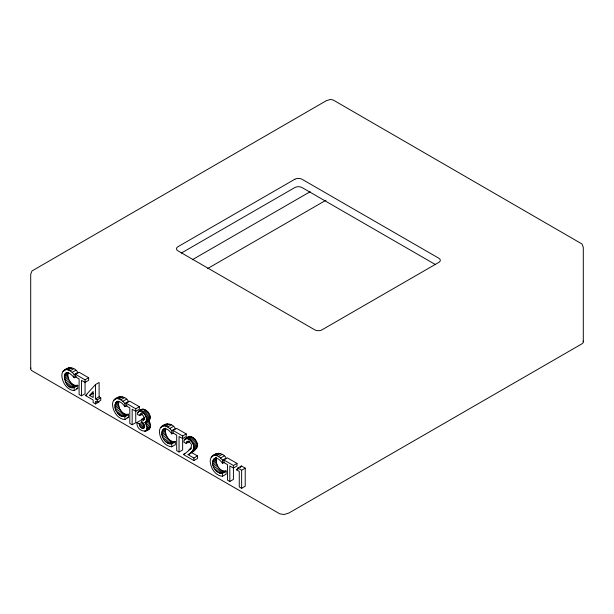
<?xml version="1.0" encoding="UTF-8"?>
<svg xmlns="http://www.w3.org/2000/svg" width="614" height="614" viewBox="0 0 614 614"><rect width="100%" height="100%" fill="white"/><g stroke="black" fill="none" stroke-linecap="round" stroke-linejoin="round"><path stroke-width="0.92" d="M30.7 368.799L30.7 274.304L31.974 270.966L326.28 100.719L330.332 99.46L333.195 100.013L582.026 244.004L583.3 247.342L583.3 341.837M74.171 377.748L74.171 374.517L77.763 372.445C74.217 364.931 61.699 367.302 61.83 375.538C62.167 382.284 66.911 390.082 74.171 390.619L77.763 388.547L77.763 385.254C63.695 397.88 58.637 359.083 74.171 377.748L76.328 376.505M77.763 385.254C71.331 386.835 66.496 377.948 68.223 372.399L64.631 374.471M127.021 405.44L124.865 406.691L124.865 403.459L128.456 401.387C124.903 393.873 112.393 396.245 112.523 404.48C112.861 411.226 117.604 419.024 124.865 419.562L128.456 417.482L128.456 414.197C120.966 422.854 109.292 405.754 118.003 401.088M128.456 414.197C122.025 415.778 117.19 406.89 118.909 401.341L115.317 403.413M140.452 420.513L136.861 422.593C136.569 432.985 152.686 434.505 144.889 422.593C158.581 419.462 141.826 400.267 137.267 414.258L139.616 415.617L142.494 413.959M145.418 431.166C150.952 430.36 151.712 424.051 148.481 420.513M173.186 433.093L171.751 433.921L171.751 430.69L175.343 428.618C171.797 421.089 159.333 423.483 159.41 431.711C159.747 438.457 164.491 446.255 171.751 446.792L175.343 444.72L175.343 441.428C167.852 450.085 156.179 432.985 164.89 428.326M175.343 441.428C168.911 443.009 164.076 434.121 165.795 428.572L162.203 430.644M224.686 462.158L222.529 463.401L222.529 460.17L226.121 458.098C222.575 450.569 210.111 452.963 210.188 461.191C210.525 467.937 215.261 475.735 222.529 476.272L226.121 474.2L226.121 470.907C218.63 479.565 206.949 462.465 215.667 457.806M226.121 470.907C219.682 472.488 214.854 463.601 216.573 458.052L212.981 460.124M144.889 422.593C149.463 419.224 143.753 410.651 138.772 411.388M186.172 443.454L187.024 441.512L187.83 441.366C196.365 444.996 187.792 452.019 183.386 454.506L193.894 460.569L197.485 458.497L197.485 455.933L193.894 458.006L188.068 454.644C193.272 452.434 195.858 446.178 191.637 441.781C189.941 438.588 183.601 436.554 183.824 442.095L186.172 443.454L189.764 441.374M188.068 454.644C193.18 452.388 200.609 446.992 195.996 440.837C193.986 436.915 188.713 434.52 185.351 438.695M139.616 415.617L140.391 414.166L141.826 413.337M187.938 437.828L188.943 436.623M236.559 469.856L237.856 468.052L241.456 465.98L245.224 468.152L245.224 486.219L241.632 488.291L239.268 486.933L239.268 471.414L236.559 469.856L238.002 469.027M240.158 467.776L241.456 465.98M99.115 401.863L95.523 403.943L93.167 402.577L93.167 400.013L85.484 395.577L95.523 384.525L99.115 382.453L99.115 396.821L95.523 398.893L95.523 384.525M89.552 395.447L93.167 391.486L93.167 397.534L89.552 395.447L93.151 393.374M66.535 369.344L68.707 367.755M215.752 454.099L211.3 457.077M142.364 409.315L138.25 411.764M136.861 422.593L139.14 423.906L140.03 426.423L141.872 428.181L142.916 428.564L144.328 427.705L143.883 424.036L141.35 421.68L141.35 419.354L143.369 420.129L144.06 419.646L144.121 417.343L142.862 415.225L140.391 414.166M181.291 253.091L294.827 187.546A5.081 2.932 0 0 1 302.011 187.546L435.51 264.619M192.328 259.745L310.162 191.721M207.44 268.656L325.927 200.248M62.943 371.416L65.099 370.173M63.81 370.518L70.188 367.571M66.596 369.651L68.261 369.989L71.853 367.909M65.145 373.611L67.302 372.36M68.261 369.989L70.096 370.841L73.695 368.768M64.316 375.561L67.908 373.489M64.209 376.889L67.801 374.809M70.096 370.841L72.168 372.368L75.768 370.296M64.316 378.316L67.908 376.236M64.631 379.744L68.223 377.671M75.514 374.317L79.106 372.245L88.646 377.756L88.646 380.319L85.054 382.392L81.47 380.319L81.47 395.823L79.106 394.464L79.106 378.961L75.514 376.881L75.514 374.317L85.054 379.828L85.062 393.751L81.47 395.823M65.145 381.194L68.737 379.114M65.875 382.645L69.466 380.573M66.749 384.003L70.341 381.931M67.724 385.178L71.316 383.105M68.791 386.16L72.383 384.088M69.95 386.95L73.542 384.878M71.101 387.495L74.693 385.423M85.054 379.828L88.646 377.756M72.068 387.703L75.66 385.63M73.074 387.657L76.666 385.577M85.484 395.577L86.919 394.748M95.523 398.893L97.189 399.852L100.78 397.78L100.78 400.259L97.189 402.339L95.523 401.379L95.523 403.943M113.636 400.359L119.4 396.69M114.496 399.461L120.881 396.514M117.289 398.586L118.947 398.931L122.539 396.851M115.839 402.554L117.995 401.303M118.947 398.931L120.789 399.783L124.381 397.711M115.01 404.503L118.602 402.431M114.902 405.831L118.494 403.751M120.789 399.783L122.861 401.31L126.453 399.238M115.01 407.251L118.602 405.179M115.317 408.686L118.909 406.614M126.2 403.26L129.792 401.188L139.34 406.698L139.34 409.262L135.748 411.334L132.163 409.262L132.163 424.765L129.8 423.399L129.8 407.896L126.2 405.823L126.2 403.26L135.748 408.77L135.755 422.693L132.163 424.765M115.839 410.129L119.431 408.057M116.568 411.587L120.16 409.507M117.443 412.946L121.035 410.873M118.418 414.12L122.009 412.048M119.477 415.102L123.076 413.022M120.636 415.893L124.235 413.813M121.795 416.438L125.386 414.366M135.748 408.77L139.34 406.698M122.754 416.645L126.346 414.573M123.767 416.599L127.359 414.519M139.393 411.226L142.985 409.154M137.828 412.37L140.698 410.712M140.13 411.28L143.722 409.208M141.941 412.032L145.533 409.952M142.924 412.685L146.516 410.612M139.938 414.657L141.373 413.828M143.806 413.46L147.398 411.388M144.597 414.35L148.189 412.278M145.295 415.371L148.887 413.299M145.863 416.445L149.455 414.373M141.35 419.354L144.942 417.282M146.27 417.528L149.862 415.455M142.609 419.984L144.758 418.74M143.369 420.129L144.804 419.301M146.508 418.618L150.1 416.538M139.14 423.906L142.018 422.248M146.593 419.707L150.184 417.635M146.485 420.82L150.077 418.748M139.455 425.241L143.047 423.169L142.732 421.833M146.163 421.672L149.755 419.6M145.633 422.263L149.225 420.183M140.03 426.423L143.622 424.351L144.436 425.341L140.844 427.413M145.741 423.844L149.332 421.772M146.347 425.164L149.939 423.092M141.872 428.181L144.743 426.523M142.916 428.564L144.351 427.735M146.715 426.553L150.307 424.481M146.838 428.004L150.43 425.932M146.746 429.117L150.338 427.045M146.477 430.015L150.069 427.943M144.658 431.404L149.632 428.626M161.382 426.699L166.279 423.929M160.523 427.597L164.115 425.517M162.687 426.001L164.176 425.824L167.768 423.752M164.176 425.824L165.834 426.162L169.426 424.09M162.725 429.785L165.596 428.127M165.834 426.162L167.676 427.014L171.268 424.942M161.896 431.734L165.488 429.662M161.789 433.062L165.381 430.99M167.676 427.014L169.748 428.541L173.34 426.469M161.896 434.489L165.488 432.409M162.203 435.925L165.795 433.845M173.087 430.491L176.678 428.418L186.226 433.929L186.226 436.493L182.634 438.565L179.05 436.493L179.05 451.996L176.686 450.638L176.686 435.134L173.087 433.054L173.087 430.491L182.634 436.001L182.642 449.924L179.05 451.996M162.725 437.368L166.317 435.295M163.454 438.818L167.046 436.746M164.329 440.177L167.921 438.104M165.304 441.351L168.896 439.279M166.363 442.333L169.963 440.261M167.522 443.124L171.122 441.052M168.681 443.676L172.273 441.596M182.634 436.001L186.226 433.929M169.641 443.876L173.232 441.804M170.654 443.83L174.246 441.758M184.791 439.171L189.634 436.393M184.346 439.9L187.216 438.242M186.84 438.488L190.432 436.416M187.769 438.757L191.361 436.677M188.813 439.271L192.412 437.191M189.841 439.962L193.433 437.882M186.472 442.203L188.628 440.959M190.785 440.798L194.377 438.718M191.637 441.781L195.229 439.701M192.405 442.909L195.996 440.837M193.042 444.106L196.633 442.034M193.494 445.296L197.086 443.224M193.771 446.47L197.363 444.398M190.156 448.857L191.599 448.028M188.813 450.047L190.969 448.803M193.863 447.637L197.455 445.564M183.386 454.506L184.822 453.677M193.694 448.995L197.286 446.923M193.187 450.131L196.779 448.059M192.174 451.298L195.766 449.225M190.501 452.725L194.093 450.653M212.16 456.171L217.057 453.408M213.465 455.481L214.954 455.304L218.546 453.224M214.954 455.304L216.612 455.642L220.203 453.569M213.503 459.264L216.374 457.607M216.612 455.642L218.454 456.494L222.045 454.421M212.667 461.214L216.266 459.142M212.567 462.542L216.159 460.469M218.454 456.494L220.526 458.021L224.118 455.949M212.667 463.969L216.266 461.889M212.981 465.404L216.573 463.324M223.864 459.97L227.456 457.898L237.004 463.409L237.004 465.972L233.412 468.045L229.82 465.972L229.82 481.476L227.464 480.117L227.464 464.614L223.864 462.534L223.864 459.97L233.412 465.481L233.42 479.404L229.82 481.476M213.503 466.847L217.095 464.767M214.225 468.298L217.824 466.226M215.107 469.656L218.699 467.584M216.074 470.831L219.674 468.758M217.141 471.813L220.733 469.741M218.3 472.603L221.892 470.531M219.451 473.148L223.051 471.076M233.412 465.481L237.004 463.409M220.418 473.356L224.01 471.283M221.431 473.31L225.023 471.237M237.856 468.052L241.632 470.224L245.224 468.152M116.568 401.917C120.052 400.351 123.138 404.104 124.865 406.691M163.454 429.155C166.939 427.59 170.024 431.335 171.751 433.921M214.225 458.635C217.717 457.062 220.802 460.815 222.529 463.401M148.25 429.332L149.01 429.094M76.382 388.409L77.763 388.547M127.075 417.343L128.456 417.482M99.115 396.821L100.78 397.78M191.66 452.572L197.485 455.933M220.526 458.021L222.529 460.17M169.748 428.541L171.751 430.69M122.861 401.31L124.865 403.459M72.168 372.368L74.171 374.517M143.047 423.169L143.622 424.351M241.632 470.224L241.632 488.291M222.529 472.987L222.529 476.272M193.894 458.006L193.894 460.569M171.751 443.508L171.751 446.792M124.865 416.269L124.865 419.562M97.189 399.852L97.189 402.339M74.171 387.327L74.171 390.619M583.123 341.077A5.081 2.932 0 0 1 581.811 343.909L288.887 513.028L284.067 514.524L279.831 513.849L32.189 370.871A5.081 2.932 0 0 1 30.877 368.039M294.827 179.25L177.976 246.713A5.081 2.932 0 0 0 177.976 250.857L314.79 329.848A5.081 2.932 0 0 0 321.974 329.848L438.826 262.385A5.081 2.932 0 0 0 438.826 258.233L302.011 179.25A5.081 2.932 0 0 0 294.827 179.25"/></g></svg>
